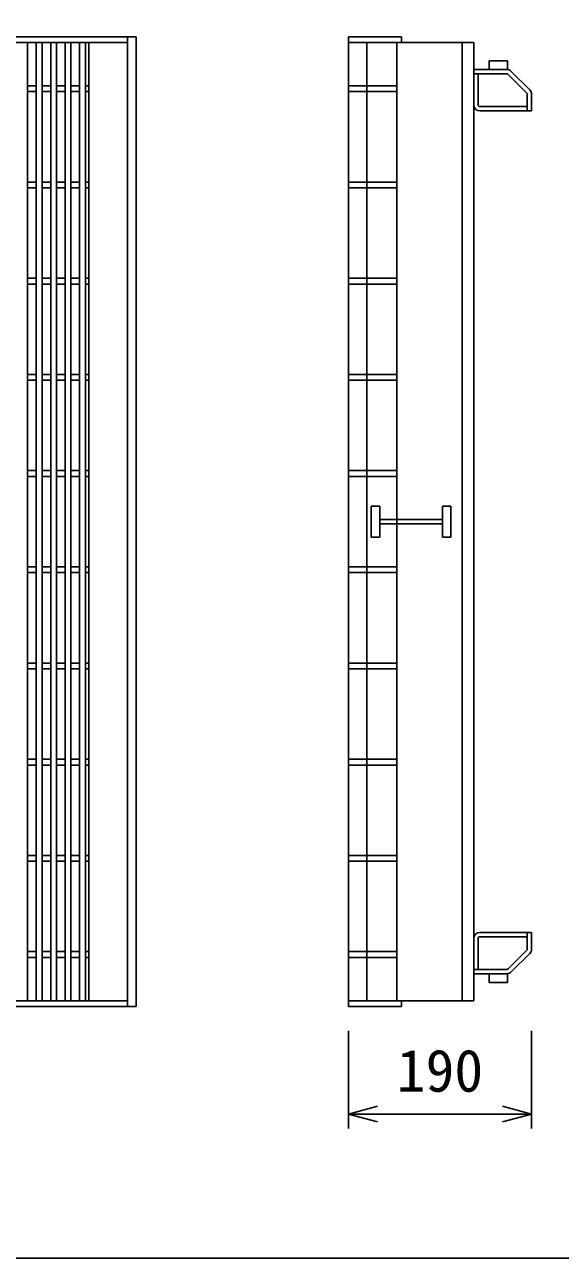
# Model space of a CAD drawing. Units: millimetres, scale not verified. Extents: x -16800 to 16800, y -5940 to 5940.
# Drawn here: x -2326 to -1770, y 506 to 1788 of the extents above; entities that cross this region are included whole.
import ezdxf
from ezdxf.enums import TextEntityAlignment as Align

# ---------------------------------------------------------------- set-up
doc = ezdxf.new("R2010")
doc.units = ezdxf.units.MM
doc.header["$LTSCALE"] = 20
for name, color, linetype, lineweight in [('0-0_DIM', 7, 'Continuous', 25), ('0-2_HATCH', 6, 'Continuous', 25), ('0-6_TXT', 7, 'Continuous', 25)]:
    doc.layers.add(name, color=color, linetype=linetype, lineweight=lineweight)
doc.styles.add('ＭＳ ゴシック', font='')
doc.styles.get('ＭＳ ゴシック').set_extended_font_data('MS Gothic')

msp = doc.modelspace()

# ---------------------------------------------------------------- linework, layer by layer
at = {"layer": '0-0_DIM'}
for p, q in [((-1989.46, 742.67), (-1989.46, 641.08)), ((-1799.46, 742.67), (-1799.46, 641.08)), ((-1799.46, 656.08), (-1989.46, 656.08))]:
    msp.add_line(p, q, dxfattribs=at)
for points in [[(-1959.46, 648.04), (-1989.46, 656.08), (-1959.46, 664.12)], [(-1829.46, 664.12), (-1799.46, 656.08), (-1829.46, 648.04)]]:
    msp.add_lwpolyline(points, dxfattribs=at)
at = {"layer": '0-2_HATCH'}
for p, q in [((-3210.13, 1775.89), (-2210.13, 1775.89)), ((-3201.13, 1769.89), (-2219.13, 1769.89)), ((-2322.83, 773.89), (-2322.83, 1769.89)), ((-2313.83, 773.89), (-2313.83, 1769.89)), ((-2307.83, 773.89), (-2307.83, 1769.89)), ((-2298.83, 773.89), (-2298.83, 1769.89)), ((-2292.83, 773.89), (-2292.83, 1769.89)), ((-2283.83, 773.89), (-2283.83, 1769.89)), ((-2277.83, 773.89), (-2277.83, 1769.89)), ((-2268.83, 773.89), (-2268.83, 1769.89)), ((-2262.83, 773.89), (-2262.83, 1769.89)), ((-2259.13, 773.89), (-2259.13, 1769.89)), ((-2219.13, 767.89), (-2219.13, 1775.89)), ((-2210.13, 767.89), (-2210.13, 1775.89)), ((-1989.46, 767.89), (-1989.46, 1775.89)), ((-1989.46, 1775.89), (-1934.46, 1775.89)), ((-1989.46, 1769.89), (-1859.46, 1769.89)), ((-1970.46, 773.89), (-1970.46, 1769.89)), ((-1939.46, 773.89), (-1939.46, 1769.89)), ((-1934.46, 1775.89), (-1934.46, 1769.89)), ((-1871.46, 1769.89), (-1871.46, 773.89)), ((-1859.46, 773.89), (-1859.46, 1769.89)), ((-1824.48, 1741.89), (-1859.46, 1741.89)), ((-1859.46, 1741.89), (-1859.46, 1705.39)), ((-1825.18, 1737.39), (-1859.46, 1737.39)), ((-1854.96, 1737.39), (-1854.96, 1705.39)), ((-1823.76, 1736.81), (-1804.57, 1717.61)), ((-1820.58, 1739.99), (-1801.39, 1720.79)), ((-2322.83, 1724.89), (-2313.83, 1724.89)), ((-2322.83, 1718.89), (-2313.83, 1718.89)), ((-2307.83, 1724.89), (-2298.83, 1724.89)), ((-2307.83, 1718.89), (-2298.83, 1718.89)), ((-2292.83, 1724.89), (-2283.83, 1724.89)), ((-2292.83, 1718.89), (-2283.83, 1718.89)), ((-2277.83, 1724.89), (-2268.83, 1724.89)), ((-2277.83, 1718.89), (-2268.83, 1718.89)), ((-2262.83, 1724.89), (-2259.13, 1724.89)), ((-2262.83, 1718.89), (-2259.13, 1718.89)), ((-1989.46, 1724.89), (-1939.46, 1724.89)), ((-1939.46, 1718.89), (-1989.46, 1718.89)), ((-1803.98, 1716.2), (-1803.98, 1698.89)), ((-1799.48, 1716.2), (-1799.48, 1698.89)), ((-1803.98, 1703.39), (-1852.96, 1703.39)), ((-1799.48, 1698.89), (-1852.96, 1698.89)), ((-2322.83, 1624.89), (-2313.83, 1624.89)), ((-2322.83, 1618.89), (-2313.83, 1618.89)), ((-2307.83, 1624.89), (-2298.83, 1624.89)), ((-2307.83, 1618.89), (-2298.83, 1618.89)), ((-2292.83, 1624.89), (-2283.83, 1624.89)), ((-2292.83, 1618.89), (-2283.83, 1618.89)), ((-2277.83, 1624.89), (-2268.83, 1624.89)), ((-2277.83, 1618.89), (-2268.83, 1618.89)), ((-2262.83, 1624.89), (-2259.13, 1624.89)), ((-2262.83, 1618.89), (-2259.13, 1618.89)), ((-1989.46, 1624.89), (-1939.46, 1624.89)), ((-1939.46, 1618.89), (-1989.46, 1618.89)), ((-2322.83, 1524.89), (-2313.83, 1524.89)), ((-2322.83, 1518.89), (-2313.83, 1518.89)), ((-2307.83, 1524.89), (-2298.83, 1524.89)), ((-2307.83, 1518.89), (-2298.83, 1518.89)), ((-2292.83, 1524.89), (-2283.83, 1524.89)), ((-2292.83, 1518.89), (-2283.83, 1518.89)), ((-2277.83, 1524.89), (-2268.83, 1524.89)), ((-2277.83, 1518.89), (-2268.83, 1518.89)), ((-2262.83, 1524.89), (-2259.13, 1524.89)), ((-2262.83, 1518.89), (-2259.13, 1518.89)), ((-1989.46, 1524.89), (-1939.46, 1524.89)), ((-1939.46, 1518.89), (-1989.46, 1518.89)), ((-2322.83, 1424.89), (-2313.83, 1424.89)), ((-2307.83, 1424.89), (-2298.83, 1424.89)), ((-2292.83, 1424.89), (-2283.83, 1424.89)), ((-2277.83, 1424.89), (-2268.83, 1424.89)), ((-2262.83, 1424.89), (-2259.13, 1424.89)), ((-1989.46, 1424.89), (-1939.46, 1424.89)), ((-2322.83, 1418.89), (-2313.83, 1418.89)), ((-2307.83, 1418.89), (-2298.83, 1418.89)), ((-2292.83, 1418.89), (-2283.83, 1418.89)), ((-2277.83, 1418.89), (-2268.83, 1418.89)), ((-2262.83, 1418.89), (-2259.13, 1418.89)), ((-1939.46, 1418.89), (-1989.46, 1418.89)), ((-2322.83, 1324.89), (-2313.83, 1324.89)), ((-2307.83, 1324.89), (-2298.83, 1324.89)), ((-2292.83, 1324.89), (-2283.83, 1324.89)), ((-2277.83, 1324.89), (-2268.83, 1324.89)), ((-2262.83, 1324.89), (-2259.13, 1324.89)), ((-1989.46, 1324.89), (-1939.46, 1324.89)), ((-2322.83, 1318.89), (-2313.83, 1318.89)), ((-2307.83, 1318.89), (-2298.83, 1318.89)), ((-2292.83, 1318.89), (-2283.83, 1318.89)), ((-2277.83, 1318.89), (-2268.83, 1318.89)), ((-2262.83, 1318.89), (-2259.13, 1318.89)), ((-1939.46, 1318.89), (-1989.46, 1318.89)), ((-1966.09, 1287.89), (-1966.09, 1255.89)), ((-1966.09, 1287.89), (-1957.09, 1287.89)), ((-1957.09, 1287.89), (-1957.09, 1255.89)), ((-1892.09, 1287.89), (-1892.09, 1255.89)), ((-1892.09, 1287.89), (-1883.09, 1287.89)), ((-1883.09, 1287.89), (-1883.09, 1255.89)), ((-1957.09, 1274.14), (-1892.09, 1274.14)), ((-1957.09, 1269.64), (-1892.09, 1269.64)), ((-1957.09, 1255.89), (-1966.09, 1255.89)), ((-1883.09, 1255.89), (-1892.09, 1255.89)), ((-2322.83, 1224.89), (-2313.83, 1224.89)), ((-2322.83, 1218.89), (-2313.83, 1218.89)), ((-2307.83, 1224.89), (-2298.83, 1224.89)), ((-2307.83, 1218.89), (-2298.83, 1218.89)), ((-2292.83, 1224.89), (-2283.83, 1224.89)), ((-2292.83, 1218.89), (-2283.83, 1218.89)), ((-2277.83, 1224.89), (-2268.83, 1224.89)), ((-2277.83, 1218.89), (-2268.83, 1218.89)), ((-2262.83, 1224.89), (-2259.13, 1224.89)), ((-2262.83, 1218.89), (-2259.13, 1218.89)), ((-1989.46, 1224.89), (-1939.46, 1224.89)), ((-1939.46, 1218.89), (-1989.46, 1218.89)), ((-2322.83, 1124.89), (-2313.83, 1124.89)), ((-2322.83, 1118.89), (-2313.83, 1118.89)), ((-2307.83, 1124.89), (-2298.83, 1124.89)), ((-2307.83, 1118.89), (-2298.83, 1118.89)), ((-2292.83, 1124.89), (-2283.83, 1124.89)), ((-2292.83, 1118.89), (-2283.83, 1118.89)), ((-2277.83, 1124.89), (-2268.83, 1124.89)), ((-2277.83, 1118.89), (-2268.83, 1118.89)), ((-2262.83, 1124.89), (-2259.13, 1124.89)), ((-2262.83, 1118.89), (-2259.13, 1118.89)), ((-1989.46, 1124.89), (-1939.46, 1124.89)), ((-1939.46, 1118.89), (-1989.46, 1118.89)), ((-2322.83, 1024.89), (-2313.83, 1024.89)), ((-2322.83, 1018.89), (-2313.83, 1018.89)), ((-2307.83, 1024.89), (-2298.83, 1024.89)), ((-2307.83, 1018.89), (-2298.83, 1018.89)), ((-2292.83, 1024.89), (-2283.83, 1024.89)), ((-2292.83, 1018.89), (-2283.83, 1018.89)), ((-2277.83, 1024.89), (-2268.83, 1024.89)), ((-2277.83, 1018.89), (-2268.83, 1018.89)), ((-2262.83, 1024.89), (-2259.13, 1024.89)), ((-2262.83, 1018.89), (-2259.13, 1018.89)), ((-1989.46, 1024.89), (-1939.46, 1024.89)), ((-1939.46, 1018.89), (-1989.46, 1018.89)), ((-2322.83, 924.89), (-2313.83, 924.89)), ((-2307.83, 924.89), (-2298.83, 924.89)), ((-2292.83, 924.89), (-2283.83, 924.89)), ((-2277.83, 924.89), (-2268.83, 924.89)), ((-2262.83, 924.89), (-2259.13, 924.89)), ((-1989.46, 924.89), (-1939.46, 924.89)), ((-2322.83, 918.89), (-2313.83, 918.89)), ((-2307.83, 918.89), (-2298.83, 918.89)), ((-2292.83, 918.89), (-2283.83, 918.89)), ((-2277.83, 918.89), (-2268.83, 918.89)), ((-2262.83, 918.89), (-2259.13, 918.89)), ((-1939.46, 918.89), (-1989.46, 918.89)), ((-1859.46, 801.89), (-1859.46, 838.39)), ((-1854.96, 806.39), (-1854.96, 838.39)), ((-1799.48, 844.89), (-1852.96, 844.89)), ((-1803.98, 840.39), (-1852.96, 840.39)), ((-1803.98, 827.58), (-1803.98, 844.89)), ((-1799.48, 827.58), (-1799.48, 844.89)), ((-2322.83, 824.89), (-2313.83, 824.89)), ((-2307.83, 824.89), (-2298.83, 824.89)), ((-2292.83, 824.89), (-2283.83, 824.89)), ((-2277.83, 824.89), (-2268.83, 824.89)), ((-2262.83, 824.89), (-2259.13, 824.89)), ((-1989.46, 824.89), (-1939.46, 824.89)), ((-1823.76, 806.98), (-1804.57, 826.17)), ((-1820.58, 803.8), (-1801.39, 822.99)), ((-2322.83, 818.89), (-2313.83, 818.89)), ((-2307.83, 818.89), (-2298.83, 818.89)), ((-2292.83, 818.89), (-2283.83, 818.89)), ((-2277.83, 818.89), (-2268.83, 818.89)), ((-2262.83, 818.89), (-2259.13, 818.89)), ((-1939.46, 818.89), (-1989.46, 818.89)), ((-1825.18, 806.39), (-1859.46, 806.39)), ((-1824.48, 801.89), (-1859.46, 801.89)), ((-3201.13, 773.89), (-2219.13, 773.89)), ((-1989.46, 773.89), (-1859.46, 773.89)), ((-1934.46, 767.89), (-1934.46, 773.89)), ((-3210.13, 767.89), (-2210.13, 767.89)), ((-1989.46, 767.89), (-1934.46, 767.89))]:
    msp.add_line(p, q, dxfattribs=at)
for points in [[(-1843.48, 1741.89), (-1843.48, 1750.89), (-1824.48, 1750.89), (-1824.48, 1741.89)], [(-1843.48, 801.89), (-1843.48, 792.89), (-1824.48, 792.89), (-1824.48, 801.89)]]:
    msp.add_lwpolyline(points, dxfattribs=at)
for centre, radius, start, end in [((-1825.18, 1735.39), 6.5, 45, 90), ((-1825.18, 1735.39), 2, 45, 90), ((-1805.98, 1716.2), 6.5, 0, 45), ((-1805.98, 1716.2), 2, 0, 45), ((-1852.96, 1705.39), 6.5, 180, 270), ((-1852.96, 1705.39), 2, 180, 270), ((-1852.96, 838.39), 6.5, 90, 180), ((-1852.96, 838.39), 2, 90, 180), ((-1805.98, 827.58), 2, 315, 0), ((-1805.98, 827.58), 6.5, 315, 0), ((-1825.18, 808.39), 2, 270, 315), ((-1825.18, 808.39), 6.5, 270, 315)]:
    msp.add_arc(centre, radius, start, end, dxfattribs=at)
at = {"layer": '0-6_TXT'}
msp.add_lwpolyline([(-3894.71, 506.11), (-1394.71, 506.11), (-1394.71, 4156.11), (-3894.71, 4156.11)], close=True, dxfattribs=at)

# ---------------------------------------------------------------- texts
at = {"layer": '0-0_DIM', "style": 'ＭＳ ゴシック'}
msp.add_text('190', height=43.99, dxfattribs=at).set_placement((-1939.46, 666.08), align=Align.BOTTOM_LEFT)

doc.saveas('drawing.dxf')
